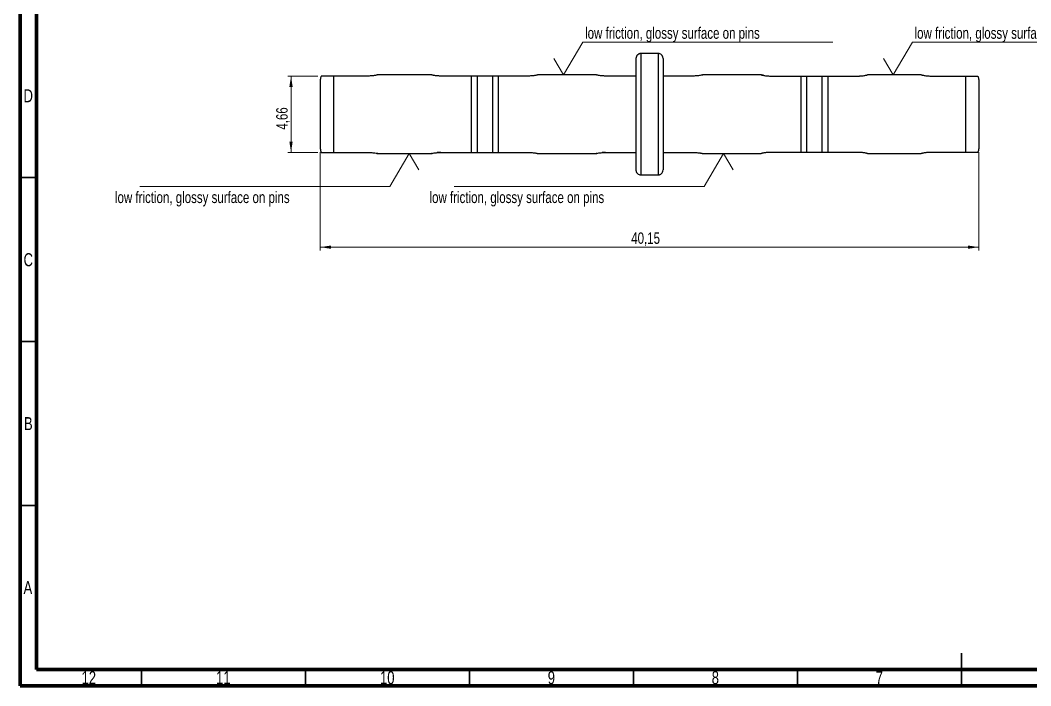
# Model space of a CAD drawing. Header units: millimetres. Extents: x 15 to 589, y 5 to 415.
# Drawn here: x 15 to 323.1, y 5 to 208 of the extents above; entities that cross this region are included whole.
import ezdxf

# ---------------------------------------------------------------- set-up
doc = ezdxf.new("R2010")
doc.units = ezdxf.units.MM
doc.styles.add('SLDTEXTSTYLE0', font='TXT', dxfattribs={"width": 0.75})
doc.dimstyles.new('SLDDIMSTYLE1', dxfattribs={"dimtxt": 3.5, "dimasz": 3.302, "dimexe": 0, "dimexo": 0.0625, "dimgap": 0.875, "dimtad": 1, "dimlfac": 0.2, "dimrnd": 1e-09, "dimzin": 12, "dimdsep": 46, "dimtxsty": 'SLDTEXTSTYLE0', "dimsah": 1, "dimcen": 0.09, "dimadec": 0, "dimazin": 3, "dimtfac": 1, "dimtofl": 0, "dimtmove": 0, "dimatfit": 3, "dimfxl": 0, "dimfrac": 2, "dimtolj": 1, "dimtzin": 12, "dimarcsym": 0})
doc.dimstyles.new('SLDDIMSTYLE2', dxfattribs={"dimtxt": 3.5, "dimasz": 3.302, "dimexe": 0, "dimexo": 0.0625, "dimgap": 0.875, "dimtad": 1, "dimlfac": 0.2, "dimrnd": 1e-09, "dimzin": 12, "dimdsep": 46, "dimtxsty": 'SLDTEXTSTYLE0', "dimsah": 1, "dimcen": 0.09, "dimadec": 0, "dimazin": 3, "dimtfac": 1, "dimtmove": 0, "dimatfit": 0, "dimfxl": 0, "dimfrac": 2, "dimtolj": 1, "dimtzin": 12, "dimarcsym": 0})

# ---------------------------------------------------------------- blocks, each defined once
blk = doc.blocks.new('_D_17')
at = {"color": 7, "linetype": 'Continuous', "lineweight": 0}
for p, q in [((106.51, 167.8), (106.51, 137.79)), ((307.26, 167.8), (307.26, 137.79)), ((106.51, 138.79), (307.26, 138.79))]:
    blk.add_line(p, q, dxfattribs=at)
at = {"color": 7, "linetype": 'Continuous', "lineweight": 18}
for points in [[(106.51, 138.79), (109.81, 138.28), (109.81, 139.3)], [(307.26, 138.79), (303.96, 139.3), (303.96, 138.28)]]:
    blk.add_solid(points, dxfattribs=at)
at = {"color": 7, "linetype": 'Continuous', "lineweight": 18, "insert": (201.31, 143.3), "char_height": 3.5, "attachment_point": 1, "style": 'SLDTEXTSTYLE0'}
blk.add_mtext('40,15', dxfattribs=at)
blk = doc.blocks.new('_D_18')
at = {"color": 7, "linetype": 'Continuous', "lineweight": 0}
for p, q in [((105.79, 190.99), (96.58, 190.99)), ((97.58, 190.99), (97.58, 167.69)), ((105.79, 167.69), (96.58, 167.69))]:
    blk.add_line(p, q, dxfattribs=at)
at = {"color": 7, "linetype": 'Continuous', "lineweight": 18}
for points in [[(97.58, 190.99), (97.07, 187.69), (98.08, 187.69)], [(97.58, 167.69), (98.08, 170.99), (97.07, 170.99)]]:
    blk.add_solid(points, dxfattribs=at)
at = {"color": 7, "linetype": 'Continuous', "lineweight": 18, "insert": (93.06, 174.63), "char_height": 3.5, "attachment_point": 1, "rotation": 90, "style": 'SLDTEXTSTYLE0'}
blk.add_mtext('4,66', dxfattribs=at)
blk = doc.blocks.new('SW_SFSYMBOL_0')
at = {"color": 0, "linetype": 'Continuous', "lineweight": 0}
for p, q in [((-6.55, -10), (-0.65, 0)), ((-0.65, 0), (75.56, 0)), ((-6.55, -10), (-9.49, -5))]:
    blk.add_line(p, q, dxfattribs=at)
at = {"color": 0, "linetype": 'Continuous', "lineweight": 0, "insert": (0, 4.51), "char_height": 3.5, "attachment_point": 1, "style": 'SLDTEXTSTYLE0'}
blk.add_mtext('low friction, glossy surface on pins', dxfattribs=at)
blk = doc.blocks.new('SW_SFSYMBOL_1')
at = {"color": 0, "linetype": 'Continuous', "lineweight": 0}
for p, q in [((89.66, 16.11), (83.76, 6.11)), ((89.66, 16.11), (92.61, 11.11)), ((83.76, 6.11), (7.56, 6.11))]:
    blk.add_line(p, q, dxfattribs=at)
at = {"color": 0, "linetype": 'Continuous', "lineweight": 0, "insert": (0, 4.51), "char_height": 3.5, "attachment_point": 1, "style": 'SLDTEXTSTYLE0'}
blk.add_mtext('low friction, glossy surface on pins', dxfattribs=at)
blk = doc.blocks.new('SW_SFSYMBOL_2')
at = {"color": 0, "linetype": 'Continuous', "lineweight": 0}
for p, q in [((-6.54, -10), (-0.65, 0)), ((-0.65, 0), (75.56, 0)), ((-6.54, -10), (-9.49, -5))]:
    blk.add_line(p, q, dxfattribs=at)
at = {"color": 0, "linetype": 'Continuous', "lineweight": 0, "insert": (0, 4.51), "char_height": 3.5, "attachment_point": 1, "style": 'SLDTEXTSTYLE0'}
blk.add_mtext('low friction, glossy surface on pins', dxfattribs=at)
blk = doc.blocks.new('SW_SFSYMBOL_3')
at = {"color": 0, "linetype": 'Continuous', "lineweight": 0}
for p, q in [((89.66, 16.11), (83.76, 6.11)), ((89.66, 16.11), (92.61, 11.11)), ((83.76, 6.11), (7.56, 6.11))]:
    blk.add_line(p, q, dxfattribs=at)
at = {"color": 0, "linetype": 'Continuous', "lineweight": 0, "insert": (0, 4.51), "char_height": 3.5, "attachment_point": 1, "style": 'SLDTEXTSTYLE0'}
blk.add_mtext('low friction, glossy surface on pins', dxfattribs=at)

msp = doc.modelspace()

# ---------------------------------------------------------------- linework, layer by layer
at = {"color": 7, "linetype": 'Continuous', "lineweight": 70}
for p, q in [((15, 5), (15, 415)), ((20, 10), (20, 410)), ((584, 10), (20, 10)), ((589, 5), (15, 5))]:
    msp.add_line(p, q, dxfattribs=at)
at = {"color": 7, "linetype": 'Continuous', "lineweight": 25}
for p, q in [((204.259, 197.872), (204.259, 160.815)), ((209.509, 197.872), (204.259, 197.872)), ((209.509, 197.872), (209.509, 160.815)), ((202.759, 196.352), (202.759, 162.335)), ((211.009, 196.352), (211.009, 162.335)), ((140.384, 191.343), (124.009, 191.343)), ((190.634, 191.343), (172.884, 191.343)), ((240.884, 191.343), (223.134, 191.343)), ((289.759, 191.343), (273.384, 191.343)), ((106.509, 189.891), (106.509, 168.795)), ((110.509, 190.994), (110.509, 179.343)), ((121.134, 190.994), (110.509, 190.994)), ((152.509, 190.994), (143.259, 190.994)), ((152.509, 190.994), (152.509, 179.343)), ((154.294, 190.994), (154.294, 167.693)), ((158.973, 190.994), (154.294, 190.994)), ((158.973, 190.994), (158.973, 167.693)), ((160.759, 190.994), (160.759, 179.343)), ((170.009, 190.994), (160.759, 190.994)), ((202.759, 190.994), (193.509, 190.994)), ((220.259, 190.994), (211.009, 190.994)), ((243.759, 190.994), (253.009, 190.994)), ((253.009, 190.994), (253.009, 179.343)), ((254.794, 190.994), (254.794, 167.693)), ((254.794, 190.994), (259.473, 190.994)), ((259.473, 190.994), (259.473, 167.693)), ((261.259, 190.994), (261.259, 179.343)), ((261.259, 190.994), (270.509, 190.994)), ((292.634, 190.994), (303.259, 190.994)), ((303.259, 190.994), (303.259, 179.343)), ((307.259, 189.891), (307.259, 168.795)), ((110.509, 179.343), (110.509, 167.693)), ((152.509, 179.343), (152.509, 167.693)), ((160.759, 179.343), (160.759, 167.693)), ((253.009, 179.343), (253.009, 167.693)), ((261.259, 179.343), (261.259, 167.693)), ((303.259, 179.343), (303.259, 167.693)), ((110.509, 167.693), (121.134, 167.693)), ((124.009, 167.343), (140.384, 167.343)), ((143.259, 167.693), (152.509, 167.693)), ((154.294, 167.693), (158.973, 167.693)), ((160.759, 167.693), (170.009, 167.693)), ((172.884, 167.343), (190.634, 167.343)), ((193.509, 167.693), (202.759, 167.693)), ((211.009, 167.693), (220.259, 167.693)), ((223.134, 167.343), (240.884, 167.343)), ((253.009, 167.693), (243.759, 167.693)), ((259.473, 167.693), (254.794, 167.693)), ((270.509, 167.693), (261.259, 167.693)), ((273.384, 167.343), (289.759, 167.343)), ((303.259, 167.693), (292.634, 167.693)), ((204.259, 160.815), (209.509, 160.815))]:
    msp.add_line(p, q, dxfattribs=at)
at = {"color": 7, "linetype": 'Continuous', "lineweight": 35}
for p, q in [((20, 160), (15, 160)), ((20, 110), (15, 110)), ((20, 60), (15, 60)), ((302, 5), (302, 15)), ((52, 10), (52, 5)), ((102, 10), (102, 5)), ((152, 10), (152, 5)), ((202, 10), (202, 5)), ((252, 10), (252, 5)), ((302, 10), (302, 5))]:
    msp.add_line(p, q, dxfattribs=at)
at = {"color": 7, "linetype": 'Continuous', "lineweight": 25}
for points, knots in [([(204.259, 197.872), (204.182, 197.868), (204.027, 197.861), (203.798, 197.804), (203.579, 197.714), (203.373, 197.587), (203.117, 197.364), (202.833, 196.964), (202.785, 196.568), (202.759, 196.352)], [0, 0, 0, 0, 0.0977135, 0.1966303, 0.2968041, 0.398284, 0.5011137, 0.7277386, 1, 1, 1, 1]), ([(211.009, 196.352), (211.004, 196.443), (210.995, 196.619), (210.927, 196.866), (210.83, 197.083), (210.711, 197.269), (210.49, 197.526), (210.098, 197.804), (209.703, 197.849), (209.509, 197.872)], [0, 0, 0, 0, 0.1151256, 0.2228567, 0.3231838, 0.4161034, 0.5016193, 0.754731, 1, 1, 1, 1]), ([(124.009, 191.343), (124.004, 191.342), (123.995, 191.34), (123.918, 191.322), (123.777, 191.289), (123.539, 191.238), (123.179, 191.17), (122.743, 191.101), (122.243, 191.043), (121.7, 191.002), (121.322, 190.996), (121.134, 190.994)], [0, 0, 0, 0, 0.0834311, 0.1663016, 0.2500572, 0.3749649, 0.5001246, 0.6254441, 0.7501952, 0.8751889, 1, 1, 1, 1]), ([(143.259, 190.994), (143.133, 190.995), (142.881, 190.997), (142.511, 191.016), (142.095, 191.049), (141.649, 191.101), (141.214, 191.17), (140.853, 191.238), (140.588, 191.295), (140.415, 191.335), (140.394, 191.341), (140.384, 191.343)], [0, 0, 0, 0, 0.0834927, 0.1663335, 0.2500385, 0.3747336, 0.5001097, 0.6252133, 0.7501775, 0.8752163, 1, 1, 1, 1]), ([(172.884, 191.343), (172.879, 191.342), (172.87, 191.34), (172.793, 191.322), (172.652, 191.289), (172.414, 191.238), (172.054, 191.17), (171.618, 191.101), (171.118, 191.043), (170.575, 191.002), (170.197, 190.996), (170.009, 190.994)], [0, 0, 0, 0, 0.0834311, 0.1663016, 0.2500572, 0.3749649, 0.5001246, 0.6254441, 0.7501952, 0.8751889, 1, 1, 1, 1]), ([(193.509, 190.994), (193.383, 190.995), (193.131, 190.997), (192.761, 191.016), (192.345, 191.049), (191.899, 191.101), (191.464, 191.17), (191.103, 191.238), (190.838, 191.295), (190.665, 191.335), (190.644, 191.341), (190.634, 191.343)], [0, 0, 0, 0, 0.08349272, 0.16633348, 0.25003851, 0.37473359, 0.50010966, 0.62521325, 0.75017752, 0.87521635, 1, 1, 1, 1]), ([(222.914, 191.293), (222.958, 191.302), (223.046, 191.322), (223.117, 191.339), (223.146, 191.346), (223.097, 191.334), (222.877, 191.283), (222.448, 191.193), (221.868, 191.101), (221.368, 191.043), (220.825, 191.002), (220.447, 190.996), (220.259, 190.994)], [0, 0, 0, 0, 0.0670397, 0.1334104, 0.2002697, 0.3001633, 0.400351, 0.5996521, 0.7000198, 0.7999325, 0.9000394, 1, 1, 1, 1]), ([(241.726, 191.17), (241.647, 191.184), (241.499, 191.21), (241.326, 191.244), (241.198, 191.271), (241.051, 191.304), (240.92, 191.334), (240.847, 191.352), (241.034, 191.306), (241.586, 191.188), (242.177, 191.099), (242.684, 191.04), (243.198, 191.002), (243.575, 190.996), (243.759, 190.994)], [0, 0, 0, 0, 0.05139315, 0.09638877, 0.13498666, 0.16718833, 0.25285867, 0.33401901, 0.50000799, 0.66620466, 0.76367837, 0.83317829, 0.91904777, 1, 1, 1, 1]), ([(270.509, 190.994), (270.63, 190.995), (270.876, 190.997), (271.247, 191.016), (271.639, 191.046), (272.09, 191.099), (272.557, 191.169), (272.93, 191.241), (273.19, 191.298), (273.352, 191.335), (273.373, 191.341), (273.384, 191.343)], [0, 0, 0, 0, 0.0800623, 0.163392, 0.2500581, 0.354101, 0.500109, 0.644229, 0.7501631, 0.8784585, 1, 1, 1, 1]), ([(289.759, 191.343), (289.763, 191.342), (289.772, 191.34), (289.847, 191.322), (289.979, 191.292), (290.212, 191.24), (290.585, 191.17), (291.052, 191.099), (291.559, 191.04), (292.073, 191.002), (292.45, 190.996), (292.634, 190.994)], [0, 0, 0, 0, 0.0803118, 0.1636468, 0.2500713, 0.3559668, 0.5001254, 0.646097, 0.7501765, 0.8787701, 1, 1, 1, 1]), ([(106.793, 190.994), (106.752, 190.913), (106.668, 190.749), (106.58, 190.48), (106.52, 190.192), (106.512, 189.993), (106.509, 189.891)], [0, 0, 0, 0, 0.23562333, 0.48086432, 0.7356797, 1, 1, 1, 1]), ([(110.509, 190.994), (110.474, 190.994), (110.407, 190.993), (110.252, 190.992), (110.053, 190.995), (109.812, 190.994), (109.507, 190.994), (109.126, 190.994), (108.651, 190.993), (108.176, 190.994), (107.795, 190.994), (107.49, 190.994), (107.202, 190.995), (106.947, 190.992), (106.847, 190.993), (106.793, 190.994)], [0, 0, 0, 0, 0.08928528, 0.17181074, 0.24807231, 0.31600171, 0.37447574, 0.44135417, 0.50005801, 0.5587308, 0.62564111, 0.68408606, 0.75204461, 0.86865337, 1, 1, 1, 1]), ([(154.294, 190.994), (154.232, 190.994), (154.106, 190.994), (153.921, 190.994), (153.74, 190.994), (153.524, 190.995), (153.285, 190.994), (152.993, 190.995), (152.711, 190.993), (152.579, 190.994), (152.509, 190.994)], [0, 0, 0, 0, 0.0596345, 0.1205233, 0.1842122, 0.2520194, 0.3710365, 0.5039303, 0.7380726, 1, 1, 1, 1]), ([(160.759, 190.994), (160.713, 190.994), (160.624, 190.994), (160.441, 190.994), (160.226, 190.995), (159.982, 190.994), (159.697, 190.995), (159.361, 190.994), (159.099, 190.994), (158.973, 190.994)], [0, 0, 0, 0, 0.1780558, 0.3431564, 0.4966456, 0.6295669, 0.7486999, 0.8798765, 1, 1, 1, 1]), ([(253.009, 190.994), (253.056, 190.994), (253.145, 190.994), (253.33, 190.994), (253.543, 190.994), (253.785, 190.994), (254.069, 190.994), (254.405, 190.994), (254.667, 190.994), (254.794, 190.994)], [0, 0, 0, 0, 0.1814209, 0.3463725, 0.4966569, 0.6288031, 0.7486974, 0.8785012, 1, 1, 1, 1]), ([(259.473, 190.994), (259.536, 190.994), (259.661, 190.994), (259.846, 190.994), (260.027, 190.994), (260.242, 190.994), (260.481, 190.994), (260.77, 190.994), (261.054, 190.994), (261.187, 190.994), (261.259, 190.994)], [0, 0, 0, 0, 0.0599268, 0.1207268, 0.1841858, 0.2518792, 0.3690104, 0.5038141, 0.7325006, 1, 1, 1, 1]), ([(303.259, 190.994), (303.295, 190.994), (303.364, 190.994), (303.522, 190.994), (303.72, 190.994), (303.957, 190.994), (304.261, 190.994), (304.641, 190.994), (305.115, 190.994), (305.591, 190.994), (305.97, 190.994), (306.276, 190.994), (306.559, 190.994), (306.817, 190.994), (306.918, 190.994), (306.974, 190.994)], [0, 0, 0, 0, 0.093212, 0.1756604, 0.2480611, 0.3163841, 0.3744484, 0.441262, 0.5000486, 0.5584592, 0.625662, 0.6833806, 0.7520503, 0.8640627, 1, 1, 1, 1]), ([(306.974, 190.994), (307.018, 190.908), (307.105, 190.738), (307.193, 190.464), (307.249, 190.181), (307.255, 189.988), (307.259, 189.891)], [0, 0, 0, 0, 0.250831, 0.4983411, 0.7466909, 1, 1, 1, 1]), ([(106.509, 168.795), (106.512, 168.694), (106.52, 168.495), (106.58, 168.207), (106.668, 167.938), (106.752, 167.773), (106.793, 167.693)], [0, 0, 0, 0, 0.2643203, 0.5191357, 0.7643767, 1, 1, 1, 1]), ([(106.793, 167.693), (106.828, 167.693), (106.895, 167.693), (107.05, 167.694), (107.249, 167.692), (107.49, 167.693), (107.795, 167.692), (108.176, 167.692), (108.651, 167.693), (109.126, 167.692), (109.507, 167.692), (109.812, 167.693), (110.1, 167.692), (110.355, 167.695), (110.455, 167.693), (110.509, 167.693)], [0, 0, 0, 0, 0.0892853, 0.1718107, 0.2480723, 0.3160017, 0.3744757, 0.4413542, 0.500058, 0.5587308, 0.6256411, 0.6840861, 0.7520446, 0.8686534, 1, 1, 1, 1]), ([(121.134, 167.693), (121.26, 167.692), (121.511, 167.689), (121.882, 167.671), (122.297, 167.637), (122.743, 167.585), (123.323, 167.494), (123.751, 167.403), (123.972, 167.352), (124.026, 167.339), (123.977, 167.351), (123.852, 167.38), (123.789, 167.394)], [0, 0, 0, 0, 0.0668689, 0.1332157, 0.2002546, 0.3001223, 0.4005354, 0.5998368, 0.6999798, 0.7999184, 0.8998121, 1, 1, 1, 1]), ([(140.603, 167.394), (140.559, 167.384), (140.472, 167.364), (140.4, 167.347), (140.371, 167.34), (140.42, 167.352), (140.641, 167.403), (141.069, 167.494), (141.649, 167.586), (142.15, 167.644), (142.692, 167.685), (143.07, 167.69), (143.259, 167.693)], [0, 0, 0, 0, 0.0670397, 0.1334103, 0.2002697, 0.3001632, 0.400351, 0.599652, 0.7000198, 0.7999325, 0.9000394, 1, 1, 1, 1]), ([(143.259, 167.693), (143.133, 167.692), (142.882, 167.689), (142.51, 167.671), (142.275, 167.651), (142.157, 167.641)], [0, 0, 0, 0, 0.3339194, 0.6652314, 1, 1, 1, 1]), ([(152.509, 167.693), (152.555, 167.693), (152.643, 167.693), (152.826, 167.693), (153.041, 167.692), (153.285, 167.692), (153.57, 167.692), (153.906, 167.693), (154.169, 167.693), (154.294, 167.693)], [0, 0, 0, 0, 0.1780558, 0.3431564, 0.4966456, 0.6295669, 0.7486999, 0.8798765, 1, 1, 1, 1]), ([(158.973, 167.693), (159.035, 167.693), (159.161, 167.693), (159.346, 167.693), (159.527, 167.692), (159.744, 167.692), (159.983, 167.692), (160.274, 167.692), (160.556, 167.693), (160.689, 167.693), (160.759, 167.693)], [0, 0, 0, 0, 0.0596345, 0.1205233, 0.1842122, 0.2520194, 0.3710365, 0.5039303, 0.7380726, 1, 1, 1, 1]), ([(170.009, 167.693), (170.135, 167.692), (170.386, 167.689), (170.757, 167.671), (171.172, 167.637), (171.618, 167.585), (172.054, 167.517), (172.415, 167.448), (172.679, 167.391), (172.852, 167.351), (172.873, 167.346), (172.884, 167.343)], [0, 0, 0, 0, 0.0834927, 0.1663335, 0.2500385, 0.3747336, 0.5001097, 0.6252133, 0.7501775, 0.8752163, 1, 1, 1, 1]), ([(190.853, 167.394), (190.809, 167.384), (190.722, 167.364), (190.65, 167.347), (190.621, 167.34), (190.67, 167.352), (190.891, 167.403), (191.319, 167.494), (191.899, 167.586), (192.4, 167.644), (192.942, 167.685), (193.32, 167.69), (193.509, 167.693)], [0, 0, 0, 0, 0.0670397, 0.1334104, 0.2002697, 0.3001633, 0.400351, 0.5996521, 0.7000198, 0.7999325, 0.9000394, 1, 1, 1, 1]), ([(193.509, 167.693), (193.383, 167.692), (193.132, 167.689), (192.76, 167.671), (192.525, 167.651), (192.407, 167.641)], [0, 0, 0, 0, 0.3339194, 0.6652314, 1, 1, 1, 1]), ([(220.259, 167.693), (220.385, 167.692), (220.636, 167.689), (221.007, 167.671), (221.422, 167.637), (221.868, 167.585), (222.304, 167.517), (222.665, 167.448), (222.929, 167.391), (223.102, 167.351), (223.123, 167.346), (223.134, 167.343)], [0, 0, 0, 0, 0.0834927, 0.1663335, 0.2500385, 0.3747336, 0.5001097, 0.6252133, 0.7501775, 0.8752163, 1, 1, 1, 1]), ([(243.759, 167.693), (243.638, 167.692), (243.391, 167.689), (243.02, 167.671), (242.628, 167.641), (242.177, 167.588), (241.71, 167.517), (241.337, 167.446), (241.077, 167.388), (240.915, 167.351), (240.894, 167.346), (240.884, 167.343)], [0, 0, 0, 0, 0.0800623, 0.163392, 0.2500581, 0.354101, 0.500109, 0.644229, 0.7501631, 0.8784585, 1, 1, 1, 1]), ([(254.794, 167.693), (254.732, 167.693), (254.606, 167.693), (254.421, 167.693), (254.24, 167.693), (254.025, 167.693), (253.786, 167.693), (253.498, 167.693), (253.213, 167.693), (253.08, 167.693), (253.009, 167.693)], [0, 0, 0, 0, 0.0599268, 0.1207268, 0.1841858, 0.2518792, 0.3690104, 0.5038141, 0.7325006, 1, 1, 1, 1]), ([(261.259, 167.693), (261.212, 167.693), (261.122, 167.693), (260.937, 167.693), (260.725, 167.693), (260.483, 167.693), (260.198, 167.693), (259.862, 167.693), (259.6, 167.693), (259.473, 167.693)], [0, 0, 0, 0, 0.1814209, 0.3463725, 0.4966569, 0.6288031, 0.7486974, 0.8785012, 1, 1, 1, 1]), ([(273.384, 167.343), (273.379, 167.344), (273.37, 167.347), (273.295, 167.365), (273.163, 167.394), (272.93, 167.446), (272.557, 167.517), (272.09, 167.588), (271.583, 167.647), (271.069, 167.685), (270.692, 167.69), (270.509, 167.693)], [0, 0, 0, 0, 0.0803118, 0.1636468, 0.2500713, 0.3559668, 0.5001254, 0.646097, 0.7501765, 0.8787701, 1, 1, 1, 1]), ([(292.634, 167.693), (292.513, 167.692), (292.266, 167.689), (291.895, 167.671), (291.503, 167.641), (291.052, 167.588), (290.585, 167.517), (290.212, 167.446), (289.952, 167.388), (289.79, 167.351), (289.769, 167.346), (289.759, 167.343)], [0, 0, 0, 0, 0.0800623, 0.163392, 0.2500581, 0.354101, 0.500109, 0.644229, 0.7501631, 0.8784585, 1, 1, 1, 1]), ([(306.974, 167.693), (306.937, 167.693), (306.868, 167.693), (306.711, 167.693), (306.513, 167.693), (306.276, 167.693), (305.971, 167.693), (305.591, 167.693), (305.117, 167.693), (304.642, 167.693), (304.263, 167.693), (303.957, 167.693), (303.673, 167.693), (303.416, 167.693), (303.314, 167.693), (303.259, 167.693)], [0, 0, 0, 0, 0.093212, 0.1756604, 0.2480611, 0.3163841, 0.3744484, 0.441262, 0.5000486, 0.5584592, 0.625662, 0.6833806, 0.7520503, 0.8640627, 1, 1, 1, 1]), ([(307.259, 168.795), (307.255, 168.698), (307.249, 168.506), (307.193, 168.223), (307.105, 167.949), (307.018, 167.779), (306.974, 167.693)], [0, 0, 0, 0, 0.2533091, 0.5016589, 0.749169, 1, 1, 1, 1]), ([(202.759, 162.335), (202.763, 162.244), (202.772, 162.068), (202.84, 161.821), (202.937, 161.604), (203.056, 161.418), (203.277, 161.16), (203.67, 160.882), (204.064, 160.837), (204.259, 160.815)], [0, 0, 0, 0, 0.1151256, 0.2228567, 0.3231838, 0.4161034, 0.5016193, 0.754731, 1, 1, 1, 1]), ([(209.509, 160.815), (209.586, 160.818), (209.741, 160.825), (209.969, 160.882), (210.189, 160.973), (210.394, 161.099), (210.65, 161.322), (210.935, 161.723), (210.982, 162.118), (211.009, 162.335)], [0, 0, 0, 0, 0.0977135, 0.1966303, 0.2968041, 0.398284, 0.5011137, 0.7277386, 1, 1, 1, 1])]:
    msp.add_open_spline(points, degree=3, knots=knots, dxfattribs=at)

# ---------------------------------------------------------------- block references
at = {"color": 7, "linetype": 'Continuous', "lineweight": 0}
for name, p in [('SW_SFSYMBOL_2', (187.244, 201.343)), ('SW_SFSYMBOL_0', (287.706, 201.343)), ('SW_SFSYMBOL_3', (43.897, 151.235)), ('SW_SFSYMBOL_1', (139.808, 151.235))]:
    msp.add_blockref(name, p, dxfattribs=at)

# ---------------------------------------------------------------- texts
at = {"color": 7, "linetype": 'Continuous', "lineweight": 0, "attachment_point": 2, "style": 'SLDTEXTSTYLE0'}
for s, insert, char_height in [('D', (17.453, 186.952), 3.969), ('C', (17.459, 136.952), 3.969), ('B', (17.471, 86.952), 3.969), ('A', (17.34, 36.952), 3.969), ('12', (35.92, 9.452), 3.9687), ('11', (76.92, 9.452), 3.9687), ('10', (126.92, 9.452), 3.9687), ('9', (176.96, 9.452), 3.969), ('8', (226.96, 9.452), 3.969), ('7', (276.96, 9.452), 3.969)]:
    msp.add_mtext(s, dxfattribs=dict(at, insert=insert, char_height=char_height))

# ---------------------------------------------------------------- dimensions: what is measured, and where the dimension line sits
at = {"color": 7, "linetype": 'Continuous', "lineweight": 18}
dim = msp.add_linear_dim(base=(97.576, 167.693), p1=(106.793, 190.994), p2=(106.793, 167.693), angle=90, dimstyle='SLDDIMSTYLE2', dxfattribs=at)
dim.commit()
dim.dimension.update_dxf_attribs({"geometry": '_D_18', "text_midpoint": (97.576, 179.155), "dimtype": 160})
dim = msp.add_linear_dim(base=(307.259, 138.789), p1=(106.509, 168.795), p2=(307.259, 168.795), dimstyle='SLDDIMSTYLE1', dxfattribs=at)
dim.commit()
dim.dimension.update_dxf_attribs({"geometry": '_D_17', "text_midpoint": (207.13, 138.789), "dimtype": 160})

doc.saveas('drawing.dxf')
